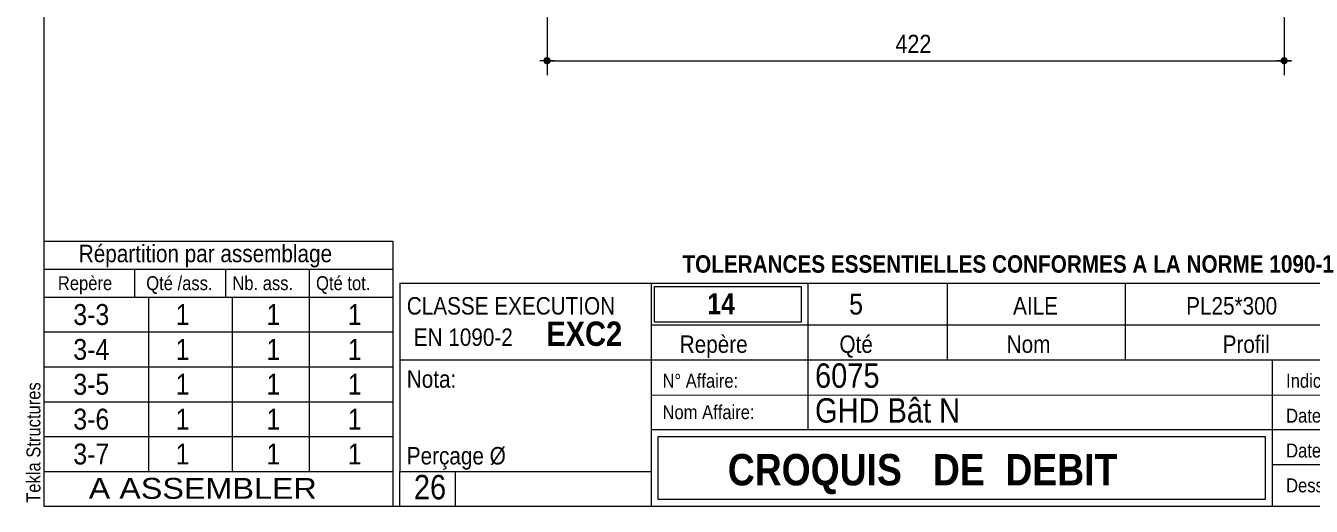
# Model space of a CAD drawing. Header units: millimetres. Extents: x 2 to 287, y 5 to 195.
# Drawn here: x 2.4 to 186.6, y 5 to 73.9 of the extents above; entities that cross this region are included whole.
import ezdxf

# ---------------------------------------------------------------- set-up
doc = ezdxf.new("R2010")
doc.units = ezdxf.units.MM
for name, color, linetype, lineweight in [('Autre type objet', 1, 'Continuous', 0), ('Cotation', 7, 'Continuous', 0), ('Feuille dessin', 5, 'Continuous', 0)]:
    doc.layers.add(name, color=color, linetype=linetype, lineweight=lineweight)
doc.styles.add('ARIAL', font='ARIAL.TTF')
doc.styles.add('ARIAL_BOLD', font='ARIALBD.TTF')
doc.styles.add('ARIAL_NARROW', font='ARIAL.TTF')

# ---------------------------------------------------------------- blocks, each defined once
blk = doc.blocks.new('*A3')
at = {"layer": 'Feuille dessin', "linetype": 'Continuous', "lineweight": 0}
for p, q in [((5, 195), (5, 5)), ((5, 5), (282, 5))]:
    blk.add_line(p, q, dxfattribs=at)
at = {"layer": 'Feuille dessin', "style": 'ARIAL', "width": 0.85}
blk.add_text('Tekla Structures', height=2, rotation=90, dxfattribs=at).set_placement((4.5, 5.5))
blk = doc.blocks.new('*A4')
at = {"layer": 'Autre type objet', "linetype": 'Continuous', "lineweight": 0}
for p, q in [((56, 37), (92, 37)), ((56, 37), (56, 10)), ((92, 37), (92, 10)), ((56, 26), (92, 26)), ((56, 10), (92, 10)), ((56, 5), (56, 10)), ((64, 5), (64, 10)), ((56, 5), (64, 5))]:
    blk.add_line(p, q, dxfattribs=at)
at = {"layer": 'Autre type objet', "width": 0.85}
for s, height, style, p in [('CLASSE EXECUTION', 2.5, 'ARIAL', (57, 32.5)), ('EXC2', 3.5, 'ARIAL_BOLD', (77, 28)), ('EN 1090-2', 2.5, 'ARIAL', (58, 28)), ('Nota:', 2.5, 'ARIAL', (57, 22)), ('Perçage Ø', 2.5, 'ARIAL', (57, 11)), ('26', 3.5, 'ARIAL_NARROW', (58.014234, 6))]:
    blk.add_text(s, height=height, dxfattribs=dict(at, style=style)).set_placement(p)
blk = doc.blocks.new('*A5')
at = {"layer": 'Autre type objet', "linetype": 'Continuous', "lineweight": 0}
for p, q in [((5, 43), (55, 43)), ((5, 43), (5, 35)), ((55, 43), (55, 35)), ((5, 39), (55, 39)), ((18, 39), (18, 35)), ((31, 39), (31, 35)), ((43, 39), (43, 35)), ((5, 35), (55, 35)), ((5, 35), (5, 30)), ((20, 35), (20, 30)), ((32, 35), (32, 30)), ((43, 35), (43, 30)), ((55, 35), (55, 30)), ((5, 30), (55, 30)), ((5, 30), (5, 25)), ((20, 30), (20, 25)), ((32, 30), (32, 25)), ((43, 30), (43, 25)), ((55, 30), (55, 25)), ((5, 25), (55, 25)), ((5, 25), (5, 20)), ((20, 25), (20, 20)), ((32, 25), (32, 20)), ((43, 25), (43, 20)), ((55, 25), (55, 20)), ((5, 20), (55, 20)), ((5, 20), (5, 15)), ((20, 20), (20, 15)), ((32, 20), (32, 15)), ((43, 20), (43, 15)), ((55, 20), (55, 15)), ((5, 15), (55, 15)), ((5, 15), (5, 10)), ((20, 15), (20, 10)), ((32, 15), (32, 10)), ((43, 15), (43, 10)), ((55, 15), (55, 10)), ((5, 10), (55, 10))]:
    blk.add_line(p, q, dxfattribs=at)
at = {"layer": 'Autre type objet', "style": 'ARIAL', "width": 0.85}
for s, height, p in [('Répartition par assemblage', 2.5, (10, 40)), ('Repère', 2, (7, 36)), ('Qté /ass.', 2, (19.663086, 36)), ('Nb. ass.', 2, (32, 36)), ('Qté tot.', 2, (44, 36)), ('3-3', 3, (9.215576, 31)), ('1', 3, (23.885986, 31)), ('1', 3, (36.889404, 31)), ('1', 3, (48.551514, 31)), ('3-4', 3, (9.215576, 26)), ('1', 3, (23.885986, 26)), ('1', 3, (36.889404, 26)), ('1', 3, (48.551514, 26)), ('3-5', 3, (9.215576, 21)), ('1', 3, (23.885986, 21)), ('1', 3, (36.889404, 21)), ('1', 3, (48.551514, 21)), ('3-6', 3, (9.215576, 16)), ('1', 3, (23.885986, 16)), ('1', 3, (36.889404, 16)), ('1', 3, (48.551514, 16)), ('3-7', 3, (9.215576, 11)), ('1', 3, (23.885986, 11)), ('1', 3, (36.889404, 11)), ('1', 3, (48.551514, 11))]:
    blk.add_text(s, height=height, dxfattribs=at).set_placement(p)
blk = doc.blocks.new('*A7')
at = {"layer": 'Autre type objet', "linetype": 'Continuous', "lineweight": 0}
for p, q in [((92, 37), (282, 37)), ((92, 37), (92, 31)), ((114.5, 31), (114.5, 37)), ((134.5, 31), (134.5, 37)), ((160, 31), (160, 37)), ((92.51953, 36.5), (113.5, 36.5)), ((92.51953, 31.394341), (92.51953, 36.5)), ((113.5, 36.5), (113.5, 31.394341)), ((113.5, 31.394341), (92.51953, 31.394341)), ((92, 31), (282, 31)), ((92, 31), (92, 5)), ((114.5, 16), (114.5, 31)), ((134.5, 26), (134.5, 31)), ((160, 26), (160, 31)), ((92, 26), (282, 26)), ((181, 26), (181, 5)), ((92, 21), (241.327069, 20.935451)), ((92, 16), (181, 16)), ((93, 15), (180, 15)), ((93, 6), (93, 15)), ((180, 15), (180, 6)), ((181, 16), (241.297815, 16.021151)), ((181, 11), (241.217807, 10.969512)), ((180, 6), (93, 6)), ((92, 5), (282, 5))]:
    blk.add_line(p, q, dxfattribs=at)
at = {"layer": 'Autre type objet', "width": 0.85}
for s, height, style, p in [('TOLERANCES ESSENTIELLES CONFORMES A LA NORME 1090-1', 2.5, 'ARIAL_BOLD', (96.5, 38.5)), ('14', 3, 'ARIAL_BOLD', (100.064045, 32.540141)), ('5', 3, 'ARIAL', (120.389893, 32.5)), ('PL25*300', 2.5, 'ARIAL', (168.683716, 32.5)), ('AILE', 2.5, 'ARIAL', (143.883057, 32.5)), ('Repère', 2.5, 'ARIAL', (96.112978, 27)), ('Qté', 2.5, 'ARIAL', (119, 27)), ('Nom', 2.5, 'ARIAL', (142.961426, 27)), ('Profil', 2.5, 'ARIAL', (173.903564, 27)), ('N° Affaire:', 2, 'ARIAL', (93.640566, 22)), ('6075', 3.5, 'ARIAL', (115.5, 22)), ('Indice de révision:', 2, 'ARIAL', (183, 22)), ('GHD Bât N', 3.5, 'ARIAL', (115.5, 17)), ('Nom Affaire:', 2, 'ARIAL', (93.640566, 17.5)), ('Date de révision:', 2, 'ARIAL', (183, 17)), ('Date de création:', 2, 'ARIAL', (183, 12)), ('CROQUIS   DE  DEBIT', 4.5, 'ARIAL_BOLD', (103, 8)), ('Dessinateur:', 2, 'ARIAL', (183, 7))]:
    blk.add_text(s, height=height, dxfattribs=dict(at, style=style)).set_placement(p)
blk = doc.blocks.new('*A8')
at = {"layer": 'Autre type objet', "linetype": 'Continuous', "lineweight": 0}
for p, q in [((5, 10), (55, 10)), ((5, 10), (5, 5)), ((55, 10), (55, 5)), ((5, 5), (55, 5))]:
    blk.add_line(p, q, dxfattribs=at)
at = {"layer": 'Autre type objet', "style": 'ARIAL', "width": 1.105}
blk.add_text('A ASSEMBLER', height=3, dxfattribs=at).set_placement((11.423651, 6.073465))
blk = doc.blocks.new('*A16')
at = {"layer": 'Cotation'}
for points in [[(77.07, 68.38), (77.05, 68.38), (77.02, 68.39), (77, 68.39), (76.97, 68.4), (76.95, 68.4), (76.92, 68.41), (76.9, 68.42), (76.88, 68.43), (76.85, 68.44), (76.83, 68.45), (76.81, 68.47), (76.79, 68.48), (76.77, 68.5), (76.75, 68.51), (76.73, 68.53), (76.71, 68.55), (76.7, 68.57), (76.68, 68.59), (76.67, 68.61), (76.65, 68.63), (76.64, 68.65), (76.63, 68.68), (76.62, 68.7), (76.61, 68.72), (76.6, 68.75), (76.6, 68.77), (76.59, 68.8), (76.59, 68.82), (76.58, 68.85), (76.58, 68.87), (76.58, 68.9), (76.58, 68.93), (76.58, 68.95), (76.59, 68.98), (76.59, 69), (76.6, 69.03), (76.6, 69.05), (76.61, 69.08), (76.62, 69.1), (76.63, 69.12), (76.64, 69.15), (76.65, 69.17), (76.67, 69.19), (76.68, 69.21), (76.7, 69.23), (76.71, 69.25), (76.73, 69.27), (76.75, 69.29), (76.77, 69.3), (76.79, 69.32), (76.81, 69.33), (76.83, 69.35), (76.85, 69.36), (76.88, 69.37), (76.9, 69.38), (76.92, 69.39), (76.95, 69.4), (76.97, 69.4), (77, 69.41), (77.02, 69.41), (77.05, 69.42), (77.07, 69.42), (77.1, 69.42), (77.13, 69.42), (77.15, 69.42), (77.18, 69.41), (77.2, 69.41), (77.23, 69.4), (77.25, 69.4), (77.28, 69.39), (77.3, 69.38), (77.32, 69.37), (77.35, 69.36), (77.37, 69.35), (77.39, 69.33), (77.41, 69.32), (77.43, 69.3), (77.45, 69.29), (77.47, 69.27), (77.49, 69.25), (77.5, 69.23), (77.52, 69.21), (77.53, 69.19), (77.55, 69.17), (77.56, 69.15), (77.57, 69.12), (77.58, 69.1), (77.59, 69.08), (77.6, 69.05), (77.6, 69.03), (77.61, 69), (77.61, 68.98), (77.62, 68.95), (77.62, 68.93), (77.62, 68.9), (77.62, 68.87), (77.62, 68.85), (77.61, 68.82), (77.61, 68.8), (77.6, 68.77), (77.6, 68.75), (77.59, 68.72), (77.58, 68.7), (77.57, 68.68), (77.56, 68.65), (77.55, 68.63), (77.53, 68.61), (77.52, 68.59), (77.5, 68.57), (77.49, 68.55), (77.47, 68.53), (77.45, 68.51), (77.43, 68.5), (77.41, 68.48), (77.39, 68.47), (77.37, 68.45), (77.35, 68.44), (77.32, 68.43), (77.3, 68.42), (77.28, 68.41), (77.25, 68.4), (77.23, 68.4), (77.2, 68.39), (77.18, 68.39), (77.15, 68.38), (77.13, 68.38), (77.1, 68.38)], [(182.7, 68.38), (182.67, 68.38), (182.65, 68.39), (182.62, 68.39), (182.6, 68.4), (182.57, 68.4), (182.55, 68.41), (182.53, 68.42), (182.5, 68.43), (182.48, 68.44), (182.46, 68.45), (182.44, 68.47), (182.42, 68.48), (182.39, 68.5), (182.38, 68.51), (182.36, 68.53), (182.34, 68.55), (182.32, 68.57), (182.31, 68.59), (182.29, 68.61), (182.28, 68.63), (182.27, 68.65), (182.25, 68.68), (182.24, 68.7), (182.24, 68.72), (182.23, 68.75), (182.22, 68.77), (182.21, 68.8), (182.21, 68.82), (182.21, 68.85), (182.21, 68.87), (182.2, 68.9), (182.21, 68.93), (182.21, 68.95), (182.21, 68.98), (182.21, 69), (182.22, 69.03), (182.23, 69.05), (182.24, 69.08), (182.24, 69.1), (182.25, 69.12), (182.27, 69.15), (182.28, 69.17), (182.29, 69.19), (182.31, 69.21), (182.32, 69.23), (182.34, 69.25), (182.36, 69.27), (182.38, 69.29), (182.39, 69.3), (182.42, 69.32), (182.44, 69.33), (182.46, 69.35), (182.48, 69.36), (182.5, 69.37), (182.53, 69.38), (182.55, 69.39), (182.57, 69.4), (182.6, 69.4), (182.62, 69.41), (182.65, 69.41), (182.67, 69.42), (182.7, 69.42), (182.72, 69.42), (182.75, 69.42), (182.78, 69.42), (182.8, 69.41), (182.83, 69.41), (182.85, 69.4), (182.88, 69.4), (182.9, 69.39), (182.92, 69.38), (182.95, 69.37), (182.97, 69.36), (182.99, 69.35), (183.01, 69.33), (183.03, 69.32), (183.05, 69.3), (183.07, 69.29), (183.09, 69.27), (183.11, 69.25), (183.13, 69.23), (183.14, 69.21), (183.16, 69.19), (183.17, 69.17), (183.18, 69.15), (183.19, 69.12), (183.21, 69.1), (183.21, 69.08), (183.22, 69.05), (183.23, 69.03), (183.23, 69), (183.24, 68.98), (183.24, 68.95), (183.24, 68.93), (183.24, 68.9), (183.24, 68.87), (183.24, 68.85), (183.24, 68.82), (183.23, 68.8), (183.23, 68.77), (183.22, 68.75), (183.21, 68.72), (183.21, 68.7), (183.19, 68.68), (183.18, 68.65), (183.17, 68.63), (183.16, 68.61), (183.14, 68.59), (183.13, 68.57), (183.11, 68.55), (183.09, 68.53), (183.07, 68.51), (183.05, 68.5), (183.03, 68.48), (183.01, 68.47), (182.99, 68.45), (182.97, 68.44), (182.95, 68.43), (182.92, 68.42), (182.9, 68.41), (182.88, 68.4), (182.85, 68.4), (182.83, 68.39), (182.8, 68.39), (182.78, 68.38), (182.75, 68.38), (182.72, 68.38)]]:
    blk.add_hatch(color=256, dxfattribs=at).paths.add_polyline_path(points, flags=17)
at = {"layer": 'Cotation', "linetype": 'Continuous', "lineweight": 0}
for p, q in [((77.1, 96.4), (77.1, 66.82)), ((182.72, 96.4), (182.72, 66.82)), ((78.14, 68.9), (76.06, 68.9)), ((77.1, 68.9), (76.06, 68.9)), ((77.1, 69.94), (77.1, 67.86)), ((77.1, 68.9), (182.72, 68.9)), ((183.76, 68.9), (181.68, 68.9)), ((182.72, 69.94), (182.72, 67.86)), ((182.72, 68.9), (183.76, 68.9))]:
    blk.add_line(p, q, dxfattribs=at)
at = {"layer": 'Cotation'}
for p in [(77.1, 68.9), (182.72, 68.9)]:
    blk.add_point(p, dxfattribs=at)
at = {"layer": 'Cotation', "style": 'ARIAL', "width": 0.85}
blk.add_text('422', height=2.6, dxfattribs=at).set_placement((127.02, 70.02))

msp = doc.modelspace()

# ---------------------------------------------------------------- block references
at = {"lineweight": 0}
for name in ['*A3', '*A16', '*A5', '*A7', '*A4', '*A8']:
    msp.add_blockref(name, (0, 0), dxfattribs=at)

doc.saveas('drawing.dxf')
